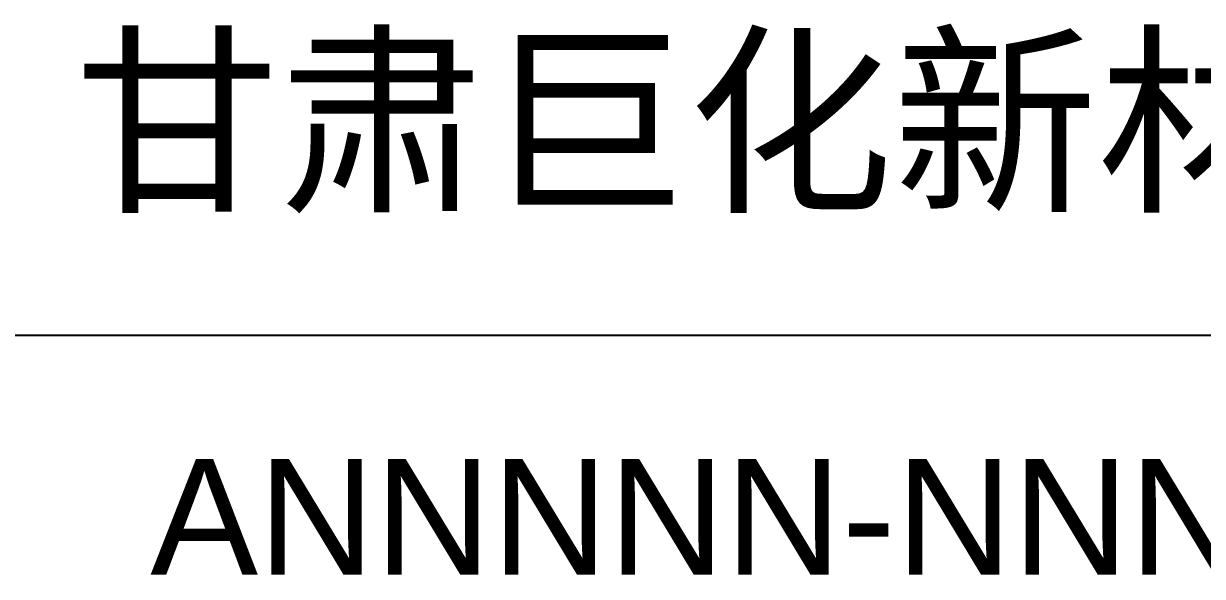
# Model space of a CAD drawing. Extents: x 757 to 8510, y -6585 to 527.
# Drawn here: x 6368.92 to 6396.42, y -795.27 to -782.39 of the extents above; entities that cross this region are included whole.
import ezdxf
from ezdxf.enums import TextEntityAlignment as Align

# ---------------------------------------------------------------- set-up
doc = ezdxf.new("R2010")
doc.units = 0
doc.header["$MEASUREMENT"] = 0
doc.layers.add('SMY00-SMY-010-Drawing-Block', color=7, linetype='CONTINUOUS')
doc.layers.add('SMY00-SMY-010-TBOR', color=7, linetype='CONTINUOUS')
doc.styles.add('X-INT2-A1$0$STANDARD', font='arial.ttf')

# ---------------------------------------------------------------- blocks, each defined once
blk = doc.blocks.new('图签-榆林化学')
at = {"layer": 'SMY00-SMY-010-Drawing-Block'}
blk.add_line((-180, 9), (0, 9), dxfattribs=at)
at = {"layer": 'SMY00-SMY-010-TBOR', "style": 'X-INT2-A1$0$STANDARD'}
blk.add_text('甘肃巨化新材料有限公司高性能硅氟新材料一体化项目', height=3.5, dxfattribs=at).set_placement((-151.003, 12.235))
for tag, p in [('ANNNNN-NNNNNNNN-BBNNNN-C-NNNN', (-113.668, 3.435)), ('R92401', (-40.514, 3.42)), ('C0', (-7.371, 3.426))]:
    blk.add_attdef(tag, text='', height=2.7, dxfattribs=at).set_placement(p, align=Align.CENTER)

msp = doc.modelspace()

# ---------------------------------------------------------------- block references
at = {"layer": 'SMY00-SMY-010-Drawing-Block'}
ref = msp.add_blockref('图签-榆林化学', (6521.105, -798.65), dxfattribs=at)
ref.add_attrib('SMY01-100000-000-HQC-A-0005', 'ANNNNN-NNNNNNNN-BBNNNN-C-NNNN', dxfattribs={"layer": 'SMY00-SMY-010-TBOR', "height": 2.7, "style": 'X-INT2-A1$0$STANDARD'}).set_placement((6408.117, -795.23), align=Align.CENTER)

doc.saveas('drawing.dxf')
